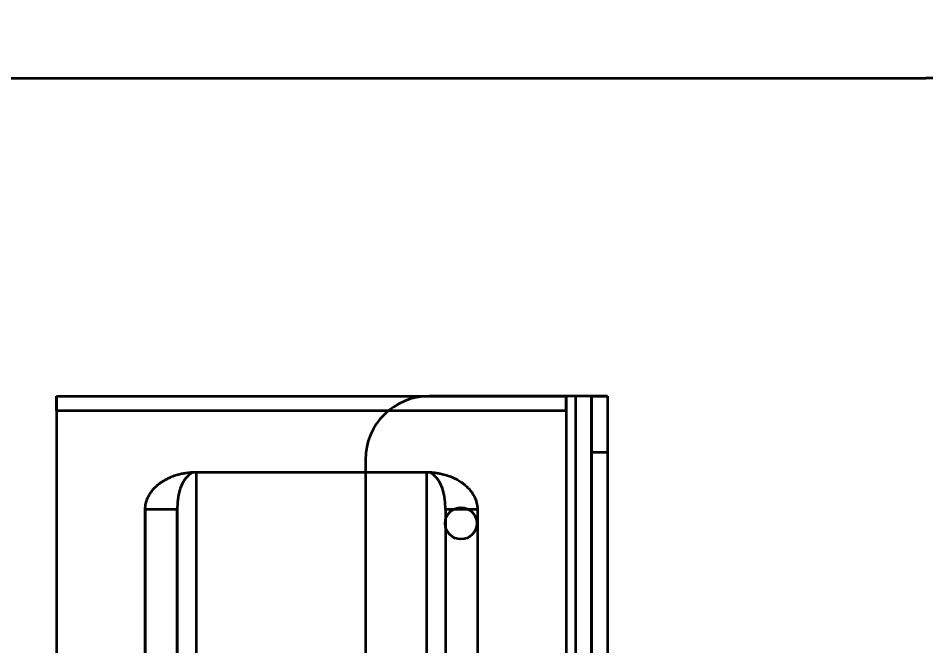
# Model space of a CAD drawing. Header units: millimetres. Extents: x -180 to 3623, y 0 to 2194.
# Drawn here: x 1331.1 to 1473.7, y 510.7 to 609.4 of the extents above; entities that cross this region are included whole.
import ezdxf

# ---------------------------------------------------------------- set-up
doc = ezdxf.new("R2010")
doc.units = ezdxf.units.MM
doc.styles.get("Standard").update_dxf_attribs({"font": 'arial.ttf'})
doc.dimstyles.new('CGJ', dxfattribs={"dimscale": 13, "dimtxt": 2.25, "dimasz": 2.25, "dimexe": 1, "dimexo": 1.25, "dimgap": 1.15, "dimtad": 1, "dimtoh": 1, "dimdec": 1, "dimdsep": 46, "dimtxsty": 'Standard', "dimcen": 0, "dimclrd": 2, "dimclre": 2, "dimclrt": 2, "dimadec": 0, "dimazin": 0, "dimtfac": 1, "dimtdec": 1, "dimtmove": 0, "dimatfit": 0, "dimfxl": 1, "dimtolj": 1, "dimtzin": 0, "dimlwe": -1, "dimarcsym": 2})

# ---------------------------------------------------------------- blocks, each defined once
blk = doc.blocks.new('Drawing View2')
at = {"color": 7, "linetype": 'Continuous', "lineweight": 35}
for p, q in [((-216.4, 262), (1233.6, 262)), ((-216.4, 262), (1233.6, 262)), ((1097.1, 212), (1177.1, 212)), ((1097.1, 209.73), (1097.1, 212)), ((1097.1, 212), (1097.1, 163.71)), ((1178.6, 212), (1155.6, 212)), ((1178.6, 212), (1155.6, 212)), ((1177.1, 212), (1177.1, 163.71)), ((1177.1, 209.73), (1177.1, 212)), ((1183.6, 212), (1178.6, 212)), ((1181.1, 212), (1178.6, 212)), ((1178.6, 212), (1178.6, -288)), ((1178.6, 212), (1178.6, -288)), ((1181.1, 212), (1183.6, 212)), ((1183.6, 212), (1181.1, 212)), ((1181.1, 203.15), (1181.1, 212)), ((1181.1, 212), (1181.1, -288)), ((1183.6, 212), (1183.6, -288)), ((1183.6, 212), (1183.6, 203.15)), ((1097.1, 209.73), (1097.1, 161.44)), ((1097.1, 209.73), (1177.1, 209.73)), ((1177.1, 209.73), (1177.1, 161.44)), ((1181.1, 22.57), (1181.1, 203.15)), ((1183.6, 203.15), (1181.1, 203.15)), ((1183.6, 203.15), (1183.6, 22.57)), ((1145.6, 202), (1145.6, -278)), ((1145.6, 202), (1145.6, -278)), ((1119.01, 200.06), (1119.01, -1)), ((1119.01, 200.06), (1155.19, 200.06)), ((1119.01, 200.06), (1155.19, 200.06)), ((1119.01, 200.06), (1119.01, -1)), ((1155.19, 200.06), (1155.19, -1)), ((1155.19, 200.06), (1155.19, -1)), ((1116.01, 194.17), (1111.01, 194.17)), ((1111.01, 194.17), (1111.01, -270.17)), ((1111.01, 160.8), (1111.01, 194.17)), ((1116.01, 160.8), (1116.01, 194.17)), ((1116.01, 194.17), (1116.01, -1)), ((1158.19, 194.17), (1158.19, 160.8)), ((1158.19, 194.17), (1158.19, -1)), ((1163.19, 194.17), (1158.19, 194.17)), ((1163.19, 194.17), (1163.19, 160.8)), ((1163.19, 194.17), (1163.19, -270.17))]:
    blk.add_line(p, q, dxfattribs=at)
blk.add_circle((1160.6, 192), 2.5, dxfattribs=at)
blk.add_circle((1160.6, 192), 2.5, dxfattribs=at)
for centre, radius, start, end in [((1233.6, 237), 25, 0, 90), ((1233.6, 237), 25, 0, 90), ((1155.6, 202), 10, 90, 180), ((1155.6, 202), 10, 90, 180)]:
    blk.add_arc(centre, radius, start, end, dxfattribs=at)
for centre, start_param, end_param in [((1119.01, 194.17), 0, 1.570796), ((1155.19, 194.17), 4.712389, 6.283185)]:
    blk.add_ellipse(centre, major_axis=(0, 5.89), ratio=0.5094, start_param=start_param, end_param=end_param, dxfattribs=at)
for points, knots in [([(1111.01, 194.17), (1111.02, 194.33), (1111.03, 194.66), (1111.11, 195.14), (1111.25, 195.62), (1111.44, 196.09), (1111.69, 196.56), (1112, 197.02), (1112.38, 197.48), (1112.82, 197.91), (1113.28, 198.29), (1113.76, 198.62), (1114.25, 198.91), (1114.78, 199.18), (1115.34, 199.41), (1115.94, 199.62), (1116.57, 199.79), (1117.23, 199.92), (1117.86, 200.01), (1118.46, 200.05), (1118.83, 200.06), (1119.01, 200.06)], [0, 0, 0, 0, 0.057883, 0.115972, 0.174118, 0.232182, 0.290044, 0.350044, 0.410242, 0.470404, 0.530353, 0.578971, 0.627748, 0.676495, 0.725072, 0.774054, 0.823275, 0.872464, 0.921402, 0.960701, 1, 1, 1, 1]), ([(1155.19, 200.06), (1155.37, 200.06), (1155.73, 200.05), (1156.32, 200.01), (1156.91, 199.93), (1157.45, 199.82), (1157.91, 199.71), (1158.41, 199.57), (1158.92, 199.39), (1159.41, 199.18), (1159.81, 198.98), (1160.26, 198.73), (1160.71, 198.44), (1161.11, 198.14), (1161.44, 197.85), (1161.73, 197.57), (1162, 197.27), (1162.25, 196.94), (1162.48, 196.61), (1162.7, 196.21), (1162.9, 195.76), (1163.06, 195.27), (1163.16, 194.72), (1163.18, 194.38), (1163.19, 194.17)], [0, 0, 0, 0, 0.038055, 0.0764434, 0.1272026, 0.1652884, 0.1983022, 0.2313173, 0.2847441, 0.3248283, 0.3593629, 0.3938988, 0.4553493, 0.5014519, 0.532199, 0.580701, 0.6174016, 0.6541476, 0.709234, 0.7459734, 0.8039638, 0.8768652, 0.9254804, 1, 1, 1, 1])]:
    blk.add_open_spline(points, degree=3, knots=knots, dxfattribs=at)
blk = doc.blocks.new('*D52')
at = {"color": 2, "transparency": 16777216}
for p, q in [((-1.34, 591.25), (-1.34, 709.5)), ((1498.66, 591.25), (1498.66, 709.5))]:
    blk.add_line(p, q, dxfattribs=at)
at = {"color": 2, "lineweight": -2, "transparency": 16777216}
blk.add_line((27.91, 696.5), (1469.41, 696.5), dxfattribs=at)
at = {"color": 2, "transparency": 16777216}
for points in [[(27.91, 701.37), (27.91, 691.62), (-1.34, 696.5)], [(1469.41, 701.37), (1469.41, 691.62), (1498.66, 696.5)]]:
    blk.add_solid(points, dxfattribs=at)
at = {"layer": 'Defpoints', "color": 0, "transparency": 16777216}
for p in [(1498.66, 696.5), (-1.34, 575), (1498.66, 575)]:
    blk.add_point(p, dxfattribs=at)
at = {"color": 2, "transparency": 16777216, "insert": (748.66, 726.58), "char_height": 29.25, "attachment_point": 5}
blk.add_mtext('\\A1;1200 / 1350 / 1500 / 1650 / 1800', dxfattribs=at)
blk = doc.blocks.new('*D53')
at = {"color": 2, "transparency": 16777216}
for p, q in [((1489.91, 600), (1659.5, 600)), ((1489.91, 0), (1659.5, 0))]:
    blk.add_line(p, q, dxfattribs=at)
at = {"color": 2, "lineweight": -2, "transparency": 16777216}
blk.add_line((1646.5, 570.75), (1646.5, 29.25), dxfattribs=at)
at = {"color": 2, "transparency": 16777216}
for points in [[(1641.63, 570.75), (1651.38, 570.75), (1646.5, 600)], [(1641.63, 29.25), (1651.38, 29.25), (1646.5, 0)]]:
    blk.add_solid(points, dxfattribs=at)
at = {"layer": 'Defpoints', "color": 0, "transparency": 16777216}
for p in [(1473.66, 600), (1473.66, 0), (1646.5, 0)]:
    blk.add_point(p, dxfattribs=at)
at = {"color": 2, "transparency": 16777216, "insert": (1616.43, 300), "char_height": 29.25, "attachment_point": 5, "rotation": 90}
blk.add_mtext('\\A1;600 / 700 / 750 / 800', dxfattribs=at)

msp = doc.modelspace()

# ---------------------------------------------------------------- block references
at = {"color": 7, "linetype": 'Continuous', "lineweight": 35}
msp.add_blockref('Drawing View2', (240.06, 338), dxfattribs=at)

# ---------------------------------------------------------------- dimensions: what is measured, and where the dimension line sits
for base, p1, p2, angle, text, picture, middle in [((1498.66, 696.5), (-1.34, 575), (1498.66, 575), 180, '1200 / 1350 / <> / 1650 / 1800', '*D52', (748.66, 726.58)), ((1646.5, 0), (1473.66, 600), (1473.66, 0), 90, '<> / 700 / 750 / 800', '*D53', (1616.43, 300))]:
    dim = msp.add_linear_dim(base=base, p1=p1, p2=p2, angle=angle, text=text, dimstyle='CGJ')
    dim.commit()
    dim.dimension.update_dxf_attribs({"geometry": picture, "text_midpoint": middle})

doc.saveas('drawing.dxf')
